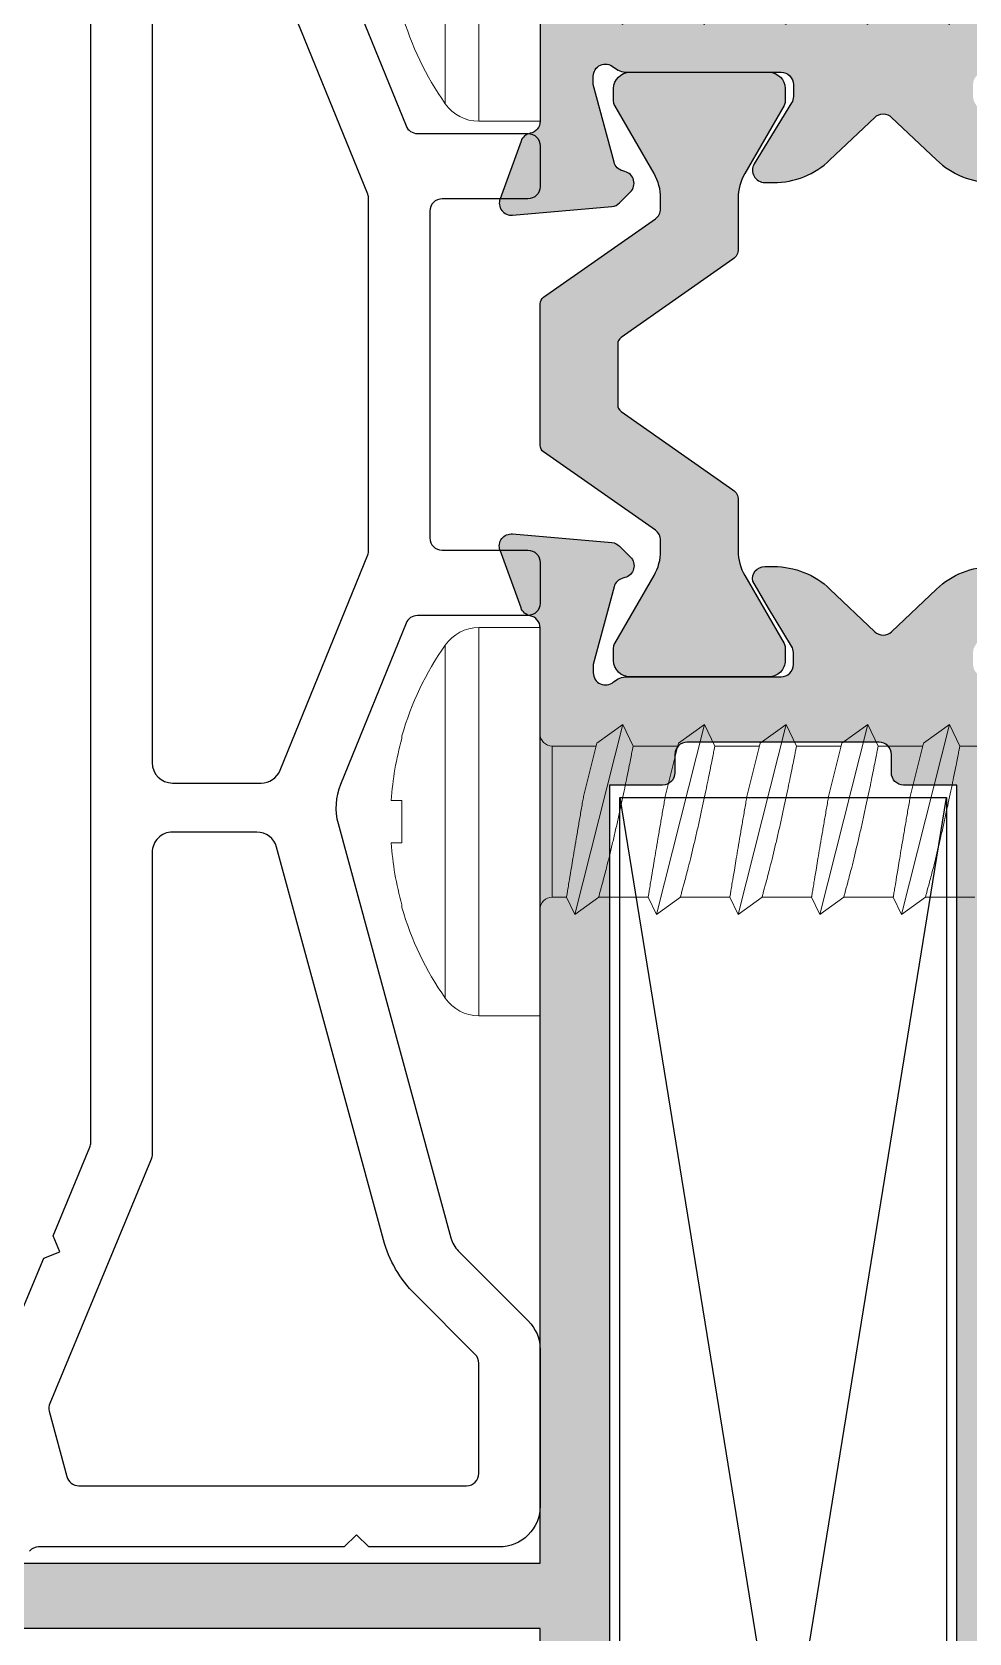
# Model space of a CAD drawing. Header units: millimetres. Extents: x 221 to 2771, y 196 to 840.
# Drawn here: x 638.42 to 643.01, y 633.35 to 641.19 of the extents above; entities that cross this region are included whole.
import ezdxf

# ---------------------------------------------------------------- set-up
doc = ezdxf.new("R2010")
doc.units = ezdxf.units.MM

# ---------------------------------------------------------------- blocks, each defined once
blk = doc.blocks.new('937600')
at = {"ltscale": 10, "true_color": 0xfed100}
blk.add_hatch(color=40, dxfattribs=at).paths.add_polyline_path([(1547.88237995128, 2589.597341685048), (1545.966553233715, 2592.334110638787, 0.2447295994679576), (1545.80270933737, 2592.419414616057), (1542.338200970781, 2592.419414616057, 0.2446984432265046), (1542.174370561923, 2592.334129903325), (1540.258050821073, 2589.59734168515, -0.244698443229239), (1540.012305207787, 2589.469414616056), (1539.751562038195, 2589.469414616056, -0.1316524975878347), (1539.151562038194, 2589.630184131516), (1537.486895248162, 2590.59127995085, 0.1316524975909414), (1537.381895248162, 2590.619414616054), (1537.070215386141, 2590.619414616054, 0.4142135623735969), (1536.670215386141, 2590.219414616056), (1536.670215386141, 2586.819414616055, 0.4142135623722245), (1537.070215386141, 2586.419414616053), (1537.381895248162, 2586.419414616053, 0.1316524975844648), (1537.486895248162, 2586.447549281262), (1539.151562038194, 2587.408645100595, -0.1316524975861845), (1539.751562038194, 2587.569414616055), (1541.001382603835, 2587.569414616055, 0.2446984432270405), (1541.247128217122, 2587.697341685149), (1543.163447957972, 2590.434129903328, -0.244698443230316), (1543.327278366829, 2590.519414616056), (1544.813152405453, 2590.519414616052, -0.2446984432284103), (1544.976982814311, 2590.434129903328), (1546.893302555161, 2587.697341685149, 0.2446984432273968), (1547.139048168448, 2587.569414616055), (1548.388868734089, 2587.569414616055, -0.1316524975861845), (1548.988868734089, 2587.408645100595), (1550.653535524121, 2586.447549281262, 0.1316524975844648), (1550.758535524121, 2586.419414616053), (1551.070215386141, 2586.419414616053, 0.4002778265251162), (1551.469758258792, 2586.80029674708), (1551.469758258792, 2590.119414616021), (1551.469758470221, 2590.238528065873, 0.4002810346958955), (1551.070215386141, 2590.619414616054), (1550.75853552412, 2590.619414616054, 0.1316524975914734), (1550.653535524121, 2590.59127995085), (1548.988868734088, 2589.630184131513, -0.1316524975870561), (1548.388868734088, 2589.469414616056), (1548.128125564496, 2589.469414616056, -0.2446984431217961)])
at = {"color": 40, "ltscale": 10, "true_color": 0xfed100}
blk.add_lwpolyline([(1551.470215386141, 2590.219414616056, 0.4142135623730951), (1551.070215386141, 2590.619414616054), (1550.758535524121, 2590.619414616054, 0.131652497587379), (1550.653535524121, 2590.59127995085), (1548.988868734089, 2589.630184131516, -0.1316524975873898), (1548.388868734089, 2589.469414616056), (1548.128125564496, 2589.469414616056, -0.2446984432290403), (1547.882379951209, 2589.59734168515), (1545.966553233715, 2592.334110638787, 0.2447295994633319), (1545.80270933737, 2592.419414616057), (1542.338200970781, 2592.419414616057, 0.2446984432290396), (1542.174370561923, 2592.334129903325), (1540.258050821074, 2589.59734168515, -0.2446984432290477), (1540.012305207787, 2589.469414616056), (1539.751562038194, 2589.469414616056, -0.1316524975873808), (1539.151562038194, 2589.630184131516), (1537.486895248162, 2590.59127995085, 0.1316524975873792), (1537.381895248162, 2590.619414616054), (1537.070215386141, 2590.619414616054, 0.4142135623730951), (1536.670215386141, 2590.219414616056), (1536.670215386141, 2586.819414616055, 0.414213562373091), (1537.070215386141, 2586.419414616053), (1537.381895248162, 2586.419414616053, 0.1316524975873785), (1537.486895248162, 2586.447549281262), (1539.151562038194, 2587.408645100595, -0.1316524975873824), (1539.751562038194, 2587.569414616055), (1541.001382603835, 2587.569414616055, 0.244698443229043), (1541.247128217122, 2587.697341685149), (1543.163447957972, 2590.434129903328, -0.2446984432290456), (1543.327278366829, 2590.519414616056), (1544.813152405453, 2590.519414616052, -0.2446984432290492), (1544.976982814311, 2590.434129903328), (1546.893302555161, 2587.697341685149, 0.2446984432290454), (1547.139048168448, 2587.569414616055), (1548.388868734089, 2587.569414616055, -0.1316524975873801), (1548.988868734089, 2587.408645100595), (1550.653535524121, 2586.447549281262, 0.1316524975874262), (1550.758535524121, 2586.419414616053), (1551.070215386141, 2586.419414616053, 0.4142135623730992), (1551.470215386141, 2586.819414616055)], format="xyb", close=True, dxfattribs=at)
blk = doc.blocks.new('4455')
at = {"ltscale": 10}
h = blk.add_hatch(color=252, dxfattribs=at)
h.dxf.hatch_style = 1
edge = h.paths.add_edge_path(flags=16)
edge.add_line((-228.5316633276282, -163.0348603060303), (-228.5316633276282, -156.4833934682138))
edge.add_line((-228.5316633276282, -156.4833934682138), (-216.0688442335498, -156.0481822354669))
edge.add_arc((-216.1316633276065, -154.2492787468569), 1.799999999975364, 271.9999999997794, 360.0000000000724)
edge.add_line((-214.3316633276311, -154.2492787468546), (-214.3316633276311, -133.5348603060884))
edge.add_arc((-216.1290599715097, -133.6316348100988), 1.800000000014573, 3.081914078974923, 64.99999999957359)
edge.add_line((-215.3683471003582, -132.0002807934252), (-217.1584488061538, -131.1655426591352))
edge.add_arc((-217.031663327657, -130.8936503230408), 0.2999999999741564, 180.0000000025865, 245.0000000030513, ccw=False)
edge.add_line((-217.3316633276312, -130.8936503230544), (-217.3316633276312, -128.4578184767343))
edge.add_arc((-217.0316633275935, -128.4578184767362), 0.3000000000377298, 154.0000000001847, 179.9999999996427, ccw=False)
edge.add_line((-217.3013015415175, -128.3263071326838), (-216.5097319518148, -126.7033489620263))
edge.add_arc((-216.2400937379448, -126.8348603060767), 0.2999999999882833, 89.99999999632428, 153.9999999959923, ccw=False)
edge.add_line((-216.2400937379256, -126.5348603060884), (-210.5316633276283, -126.5348603060302))
edge.add_line((-210.5316633276283, -126.5348603060302), (-210.5316633276283, -129.4625834868239))
edge.add_arc((-210.231663327634, -129.4625834868196), 0.2999999999942696, 180.0000000008265, 255.0000000017804)
edge.add_line((-210.3093090411543, -129.7523612347032), (-209.3303858472767, -130.0146629139381))
edge.add_arc((-209.4080315608506, -130.3044406618411), 0.3000000000268335, -29.999999996954273, 74.99999999284819, ccw=False)
edge.add_line((-209.148223939684, -130.4544406618407), (-209.3101242967581, -130.7348603060419))
edge.add_arc((-207.0584582468857, -132.0348603060384), 2.600000000026736, 150.000000000428, 270.0000000001783)
edge.add_line((-207.0584582468776, -134.6348603060651), (-200.3316633276311, -134.6348603060651))
edge.add_line((-200.3316633276311, -134.6348603060651), (-200.3316633276311, -163.0348603060302))
edge.add_line((-200.3316633276311, -163.0348603060302), (-228.5316633276282, -163.0348603060303))
edge = h.paths.add_edge_path()
edge.add_line((-202.3316633276283, -174.8348603060186), (-202.6316633276285, -174.5348603060193))
edge.add_line((-202.6316633276285, -174.5348603060193), (-202.9316633276278, -174.8348603060186))
edge.add_line((-202.9316633276278, -174.8348603060186), (-208.0316633276282, -174.8348603060186))
edge.add_line((-208.0316633276282, -174.8348603060186), (-208.0316633276282, -179.8348603060186))
edge.add_line((-208.0316633276282, -179.8348603060186), (-211.1388430045747, -179.8348603060186))
edge.add_arc((-211.1388430045845, -179.5348603060244), 0.2999999999942226, 210.0000000070649, 270.0000000018619, ccw=False)
edge.add_line((-211.3986506256963, -179.6848603060535), (-211.9914709487541, -178.6580653868332))
edge.add_arc((-211.7316633276089, -178.5080653868118), 0.3000000000192524, 179.999999999643, 210.0000000025995, ccw=False)
edge.add_line((-212.0316633276282, -178.50806538681), (-212.0316633276282, -178.1348603060069))
edge.add_arc((-211.7316633276364, -178.1348603060103), 0.2999999999917323, 89.99999999925478, 179.9999999993556, ccw=False)
edge.add_line((-211.7316633276325, -177.8348603060186), (-211.2543130584356, -177.8348603060186))
edge.add_arc((-211.2543130584609, -178.1348603060278), 0.300000000009234, 29.999999995883627, 89.99999999517797, ccw=False)
edge.add_line((-210.9945054373068, -177.9848603060419), (-210.7058303027054, -178.4848603060419))
edge.add_arc((-210.4460226816062, -178.3348603060346), 0.2999999999723528, 210.0000000046534, 270.0000000070526)
edge.add_line((-210.4460226815693, -178.6348603060069), (-209.7316633276325, -178.6348603060069))
edge.add_arc((-209.7316633276255, -178.334860306011), 0.2999999999959282, 269.9999999986665, 359.9999999985543)
edge.add_line((-209.4316633276296, -178.3348603060186), (-209.4316633276296, -176.8878661589879))
edge.add_arc((-209.7316633276494, -176.8878661589811), 0.3000000000197281, 359.9999999986983, 404.9999999948432)
edge.add_line((-209.5195312932603, -176.6757341246303), (-209.9436972008746, -176.2515682169652))
edge.add_arc((-209.7315651665043, -176.0394361826297), 0.2999999999955416, 131.4096221086089, 224.9999999952986, ccw=False)
edge.add_line((-209.9299965148286, -175.8144361826308), (-209.6129872682479, -175.5348603060302))
edge.add_arc((-209.8775623993649, -175.2348603060275), 0.4000000000089536, 311.409622110143, 449.9999999995514)
edge.add_line((-209.8775623993618, -174.8348603060186), (-218.7316633276289, -174.8348603060186))
edge.add_line((-218.7316633276289, -174.8348603060186), (-219.0316633276282, -174.5348603060193))
edge.add_line((-219.0316633276282, -174.5348603060193), (-219.3316633276283, -174.8348603060186))
edge.add_line((-219.3316633276283, -174.8348603060186), (-228.1857642559019, -174.8348603060186))
edge.add_arc((-228.1857642558986, -175.2348603060276), 0.400000000009003, 90.00000000046738, 228.5903778898383)
edge.add_line((-228.4503393870157, -175.5348603060303), (-228.133330140435, -175.8144361826308))
edge.add_arc((-228.3317614887592, -176.0394361826298), 0.2999999999954813, -44.999999995310816, 48.59037789140342, ccw=False)
edge.add_line((-228.119629454389, -176.2515682169652), (-228.543795361996, -176.6757341246303))
edge.add_arc((-228.3316633276083, -176.8878661589806), 0.3000000000183608, 135.0000000050487, 180.0000000014099)
edge.add_line((-228.6316633276267, -176.887866158988), (-228.6316633276267, -178.3348603060186))
edge.add_arc((-228.331663327635, -178.3348603060152), 0.2999999999917299, 180.0000000006439, 270.0000000007457)
edge.add_line((-228.3316633276311, -178.634860306007), (-227.6173039736725, -178.634860306007))
edge.add_arc((-227.617303973647, -178.3348603060274), 0.2999999999795507, 269.9999999951307, 329.9999999945529)
edge.add_line((-227.3574963525436, -178.4848603060419), (-227.0688212179496, -177.9848603060419))
edge.add_arc((-226.8090135967888, -178.1348603060393), 0.3000000000206891, 90.00000000608509, 150.0000000028533, ccw=False)
edge.add_line((-226.8090135968207, -177.8348603060186), (-226.3316633276311, -177.8348603060186))
edge.add_arc((-226.3316633276241, -178.1348603060146), 0.2999999999959329, 1.4466081665887032e-09, 90.00000000133258, ccw=False)
edge.add_line((-226.0316633276282, -178.134860306007), (-226.0316633276282, -178.50806538681))
edge.add_arc((-226.3316633276519, -178.5080653868233), 0.3000000000237198, -29.99999999959158, 2.5352733246108983e-09, ccw=False)
edge.add_line((-226.0718557064949, -178.6580653868333), (-226.66467602956, -179.6848603060535))
edge.add_arc((-226.9244836506643, -179.5348603060375), 0.2999999999810761, 269.9999999939093, 329.9999999943847, ccw=False)
edge.add_line((-226.9244836506962, -179.8348603060186), (-229.7316633276325, -179.8348603060186))
edge.add_arc((-229.7316633276376, -179.5348603060207), 0.2999999999978668, 180.0000000018159, 270.0000000009632, ccw=False)
edge.add_line((-230.0316633276354, -179.5348603060303), (-230.0316633276282, -155.3245669384088))
edge.add_arc((-229.7316633276541, -155.3245669384162), 0.2999999999741033, 91.99999999738259, 179.9999999985895, ccw=False)
edge.add_line((-229.7421331766503, -155.0247496903358), (-216.1211934786091, -154.5490959949275))
edge.add_arc((-216.1316633276055, -154.2492787468469), 0.2999999999743903, 271.9999999974357, 359.9999999985367)
edge.add_line((-215.8316633276311, -154.2492787468546), (-215.8316633276311, -133.6304208451948))
edge.add_arc((-216.1316633276537, -133.6304208451809), 0.3000000000225134, 359.9999999973533, 424.9999999971677)
edge.add_line((-216.0048778491085, -133.3585285090558), (-218.2542815893733, -132.3096143187323))
edge.add_arc((-217.8316633276198, -131.403306531689), 1.000000000011383, 179.9999999994778, 244.9999999994949, ccw=False)
edge.add_line((-218.8316633276312, -131.4033065316799), (-218.8316633276312, -128.2731239238238))
edge.add_arc((-217.831663327616, -128.2731239238234), 1.000000000015183, 153.9999999999899, 180.0000000000217, ccw=False)
edge.add_line((-218.7304573739287, -127.8347527770275), (-217.6387832657541, -125.5964891592922))
edge.add_arc((-216.7399892194606, -126.034860306085), 0.9999999999965712, 89.9999999997687, 153.9999999996642, ccw=False)
edge.add_line((-216.7399892194566, -125.0348603060884), (-207.4374595160165, -125.0348603060302))
edge.add_arc((-207.4374595159993, -125.3348603060087), 0.2999999999784866, 9.999999999855788, 90.00000000328072, ccw=False)
edge.add_line((-207.1420171901167, -125.2827658527131), (-207.0362210017314, -125.882765852748))
edge.add_arc((-207.3316633276372, -125.934860306041), 0.3000000000008662, -89.99999999885188, 9.999999998591022, ccw=False)
edge.add_line((-207.3316633276312, -126.2348603060419), (-208.6316633276341, -126.2348603060419))
edge.add_arc((-208.6316633276385, -126.5348603060331), 0.2999999999912348, 89.99999999915973, 179.9999999994507)
edge.add_line((-208.9316633276297, -126.5348603060302), (-208.9316633276297, -128.2348603060419))
edge.add_arc((-208.6316633276351, -128.2348603060373), 0.2999999999946185, 180.0000000008776, 255.0000000017293)
edge.add_line((-208.7093090411557, -128.5246380539211), (-207.4980548155994, -128.8491926454772))
edge.add_arc((-207.5757005289509, -129.1389703931818), 0.2999999997776125, 29.999999991118784, 75.00000002406472, ccw=False)
edge.add_line((-207.3158929079849, -128.9889703933332), (-206.9718557065038, -129.5848603060768))
edge.add_arc((-207.2316633274188, -129.7348603060293), 0.2999999997854234, -30.000000018737808, 30.000000013179317, ccw=False)
edge.add_line((-206.9718557065183, -129.8848603060069), (-207.9244836506672, -131.5348603060302))
edge.add_arc((-207.0584582468752, -132.0348603060259), 1.000000000004347, 150.0000000004314, 269.9999999998639)
edge.add_line((-207.0584582468776, -133.0348603060302), (-202.204868408376, -133.0348603060302))
edge.add_arc((-202.2048684083777, -132.0348603060263), 1.000000000003906, 270.0000000000956, 389.9999999996124)
edge.add_line((-201.3388430045865, -131.5348603060302), (-202.2914709487717, -129.8848603059487))
edge.add_arc((-202.0316633278426, -129.7348603060355), 0.2999999997779601, 149.9999999974448, 210.0000000053344, ccw=False)
edge.add_line((-202.291470948779, -129.584860306135), (-201.9474337472615, -128.9889703933332))
edge.add_arc((-201.6876261263445, -129.1389703931819), 0.2999999997352564, 104.99999998855051, 150.0000000041668, ccw=False)
edge.add_line((-201.7652718397488, -128.8491926455354), (-200.5540176141052, -128.5246380539211))
edge.add_arc((-200.6316633276235, -128.234860306039), 0.2999999999923281, 284.9999999979351, 359.9999999994581)
edge.add_line((-200.3316633276312, -128.2348603060418), (-200.3316633276312, -126.5348603060302))
edge.add_arc((-200.6316633276212, -126.5348603060318), 0.2999999999899673, 3.072628e-10, 90.00000000108233)
edge.add_line((-200.6316633276268, -126.2348603060419), (-201.9316633276297, -126.2348603060419))
edge.add_arc((-201.9316633276314, -125.9348603060414), 0.3000000000004877, 170.0000000013229, 270.00000000032765, ccw=False)
edge.add_line((-202.2271056535368, -125.882765852748), (-202.1213094651297, -125.2827658527131))
edge.add_arc((-201.8258671392437, -125.3348603060127), 0.29999999998247, 89.99999999874723, 169.9999999995059, ccw=False)
edge.add_line((-201.8258671392372, -125.0348603060302), (-199.0316633276283, -125.0348603060302))
edge.add_arc((-199.0316633276232, -125.3348603060207), 0.2999999999905328, 4.1518433135934174e-10, 90.00000000097418, ccw=False)
edge.add_line((-198.7316633276326, -125.3348603060186), (-198.7316633276326, -129.4625834868239))
edge.add_arc((-199.031663327625, -129.4625834868211), 0.2999999999923111, 284.99999999793255, 359.9999999994605, ccw=False)
edge.add_line((-198.9540176141066, -129.7523612347032), (-199.9329408079478, -130.0146629139381))
edge.add_arc((-199.8552950944096, -130.3044406618478), 0.3000000000240971, 105.0000000002413, 209.9999999957736)
edge.add_line((-200.1151027155769, -130.4544406618407), (-199.669485501215, -131.2262723178901))
edge.add_arc((-205.7316633275718, -134.7262723180012), 6.999999999939223, -4.388311936054379e-11, 30.000000001336787, ccw=False)
edge.add_line((-198.7316633276326, -134.7262723180066), (-198.7316633276326, -163.0348603060302))
edge.add_line((-198.7316633276326, -163.0348603060302), (-175.8316633276239, -163.0348603060302))
edge.add_arc((-175.831663327624, -162.7348603060373), 0.2999999999928067, 270.0000000000214, 349.0957167254452)
edge.add_arc((-175.2424965835926, -162.8483616165475), 0.2999999998072269, 109.999999989227, 169.0957167341891, ccw=False)
edge.add_line((-175.3451026264714, -162.5664538304736), (-173.9342693705888, -162.0529525198108))
edge.add_arc((-173.8316633275967, -162.3348603059927), 0.2999999999474333, -5.000000009055782, 110.00000000251961, ccw=False)
edge.add_line((-173.5328049182256, -162.3610070288596), (-173.7455795367326, -164.7930320475898))
edge.add_arc((-174.0444379454442, -164.76688532491), 0.2999999992742009, 314.999999983088, 355.00000001556737, ccw=False)
edge.add_line((-173.832305911664, -164.9790173588153), (-174.1002808932656, -165.2469923403878))
edge.add_arc((-174.312412927609, -165.0348603061156), 0.2999999999319119, 195.0000000538474, 315.0000000096127, ccw=False)
edge.add_line((-174.602190675357, -165.112506019901), (-174.6171336000382, -165.0567382659829))
edge.add_arc((-174.9069113479833, -165.134383979565), 0.3000000000696554, 15.00000000658914, 74.99999998948046)
edge.add_line((-174.8292656343813, -164.8446062316252), (-176.7316633276326, -164.3348603060185))
edge.add_line((-176.7316633276326, -164.3348603060185), (-176.9316633276224, -164.3348603060185))
edge.add_arc((-176.9316633276221, -164.6348603060326), 0.3000000000140844, 90.00000000005747, 221.4096221105533)
edge.add_arc((-177.5316633276011, -165.1640105682496), 0.4999999999729113, 6.582467904081568e-11, 41.40962211044422, ccw=False)
edge.add_line((-177.0316633276282, -165.1640105682491), (-177.0316633276282, -168.9348603060535))
edge.add_arc((-176.7316633276365, -168.9348603060501), 0.2999999999917293, 180.0000000006438, 270.0000000007458)
edge.add_line((-176.7316633276326, -169.2348603060418), (-176.4385787115291, -169.2348603060418))
edge.add_arc((-176.4385787116118, -168.9348603058928), 0.3000000001490198, 270.0000000157864, 301.4000000032385)
edge.add_line((-176.2822758219675, -169.1909255451937), (-174.7879662171884, -168.2787950668317))
edge.add_arc((-174.631663327641, -168.5348603060288), 0.3000000000098898, -2.659135134308599e-10, 121.39999999777339, ccw=False)
edge.add_line((-174.3316633276311, -168.5348603060302), (-174.3316633276311, -168.7524412335079))
edge.add_arc((-176.3316633277431, -168.7524412335188), 2.000000000111956, -43.59999999831439, 3.141735760436859e-10, ccw=False)
edge.add_line((-174.8833196047465, -170.1316803210248), (-175.9273063880076, -171.2279744428997))
edge.add_arc((-175.7100548295754, -171.4348603060243), 0.3000000000033847, 136.3999999995805, 223.6000000004195)
edge.add_line((-175.9273063880076, -171.641746169149), (-174.8833196047465, -172.7380402910821))
edge.add_arc((-176.3316633276665, -174.1172793785576), 2.00000000003545, 4.782236828759778e-10, 43.599999999193585, ccw=False)
edge.add_line((-174.3316633276311, -174.1172793785408), (-174.3316633276311, -174.3348603060185))
edge.add_arc((-174.6316633276391, -174.3348603060233), 0.3000000000079852, -121.3999999984216, 9.139853318629321e-10, ccw=False)
edge.add_line((-174.7879662171883, -174.590925545217), (-176.2822758219675, -173.6787950668549))
edge.add_arc((-176.438578711609, -173.9348603061461), 0.3000000001392285, 58.59999999623586, 89.99999999446649)
edge.add_line((-176.43857871158, -173.6348603060069), (-176.731663327618, -173.6348603060069))
edge.add_arc((-176.7316633276005, -173.9348603060346), 0.3000000000276943, 90.0000000033492, 180.0000000036042)
edge.add_line((-177.0316633276282, -173.9348603060535), (-177.0316633276282, -177.7057100438578))
edge.add_arc((-177.5316633275808, -177.7057100438649), 0.4999999999526736, -41.40962211132069, 8.105871529551223e-10, ccw=False)
edge.add_arc((-176.931663327636, -178.2348603060455), 0.2999999999846255, 138.5903778918056, 270.0000000012123)
edge.add_line((-176.9316633276296, -178.5348603060302), (-176.7316633276325, -178.5348603060302))
edge.add_line((-176.7316633276325, -178.5348603060302), (-174.8292656344104, -178.0251143804235))
edge.add_arc((-174.9069113479729, -177.7353366324835), 0.3000000000596858, 285.0000000032206, 344.999999992849)
edge.add_line((-174.6171336000382, -177.8129823460658), (-174.6021906753424, -177.7572145921476))
edge.add_arc((-174.3124129275982, -177.8348603059418), 0.2999999999304502, 44.99999999300371, 164.9999999443669, ccw=False)
edge.add_line((-174.1002808932656, -177.6227282716609), (-173.8323059116494, -177.8907032533498))
edge.add_arc((-174.0444379453891, -178.1028352872211), 0.2999999992214811, 4.999999989939909, 45.00000001777693, ccw=False)
edge.add_line((-173.7455795367325, -178.0766885645171), (-173.5328049182256, -180.5087135831891))
edge.add_arc((-173.8316633275966, -180.534860306056), 0.2999999999474401, -110.00000000251782, 5.00000000905402, ccw=False)
edge.add_line((-173.9342693705887, -180.8167680922379), (-175.345102626464, -180.3032667816333))
edge.add_arc((-175.2424965835174, -180.0213589954876), 0.2999999998978847, 190.9042832651128, 250.0000000032779, ccw=False)
edge.add_arc((-175.8316633276173, -180.1348603059858), 0.2999999999672476, 10.90428327052404, 90.00000000261981)
edge.add_line((-175.8316633276311, -179.8348603060185), (-178.3316633276311, -179.8348603060185))
edge.add_arc((-178.331663327635, -179.5348603060268), 0.2999999999917304, 180.000000000644, 270.0000000007456, ccw=False)
edge.add_line((-178.6316633276267, -179.5348603060302), (-178.6316633276267, -175.1348603060069))
edge.add_arc((-178.9316633276226, -175.1348603060144), 0.2999999999959282, 1.4457105e-09, 90.00000000133348)
edge.add_line((-178.9316633276296, -174.8348603060185), (-185.7316633276289, -174.8348603060186))
edge.add_line((-185.7316633276289, -174.8348603060186), (-186.0316633276282, -174.5348603060193))
edge.add_line((-186.0316633276282, -174.5348603060193), (-186.3316633276283, -174.8348603060186))
edge.add_line((-186.3316633276283, -174.8348603060186), (-202.3316633276283, -174.8348603060186))
h.paths.add_polyline_path([(-178.6316633276267, -173.2348603060418), (-178.6316633276268, -164.7348603060418), (-228.5316633276282, -164.7348603060419), (-228.5316633276282, -173.2348603060419)], flags=16)
at = {"color": 252, "ltscale": 10}
blk.add_lwpolyline([(-198.7316633276326, -163.0348603060302), (-175.8316633276239, -163.0348603060302, 0.3595082375644083), (-175.5370799555215, -162.7916109613325, -0.2637246697257991), (-175.3451026264714, -162.5664538304736), (-173.9342693705888, -162.0529525198108, -0.5486187866923773), (-173.5328049182256, -162.3610070288596), (-173.7455795367326, -164.7930320475898, -0.1763269808545892), (-173.832305911664, -164.9790173588153), (-174.1002808932656, -165.2469923403878, -0.5773502689322785), (-174.602190675357, -165.112506019901), (-174.6171336000382, -165.0567382659829, 0.2679491923511123), (-174.8292656343813, -164.8446062316252), (-176.7316633276326, -164.3348603060185), (-176.9316633276224, -164.3348603060185, 0.6457513110721645), (-177.1566633276282, -164.8332916543768, -0.1826758136865927), (-177.0316633276282, -165.1640105682491), (-177.0316633276282, -168.9348603060535, 0.4142135623736166), (-176.7316633276326, -169.2348603060418), (-176.4385787115291, -169.2348603060418, 0.1378721066917674), (-176.2822758219675, -169.1909255451937), (-174.7879662171884, -168.2787950668317, -0.5855240683083235), (-174.3316633276311, -168.5348603060302), (-174.3316633276311, -168.7524412335079, -0.1925696473169882), (-174.8833196047465, -170.1316803210248), (-175.9273063880076, -171.2279744428997, 0.3999714640790191), (-175.9273063880076, -171.641746169149), (-174.8833196047465, -172.7380402910821, -0.1925696473173791), (-174.3316633276311, -174.1172793785408)], format="xyb", dxfattribs=at)
blk = doc.blocks.new('50S14')
at = {"ltscale": 10}
h = blk.add_hatch(color=252, dxfattribs=at)
h.paths.add_polyline_path([(-107.0316633276293, -174.2348603060191), (-107.0316633276293, -173.9348603060298, -0.4142135623734542), (-106.7316633276118, -173.6348603060069), (-106.4385787116021, -173.6348603060069, -0.1378721067443939), (-106.2822758219804, -173.6787950668477), (-104.787966217194, -174.5909255452138, 0.5855240683147054), (-104.3316633276322, -174.3348603060203), (-104.3316633276322, -174.1172793785522, 0.1925696473190736), (-104.8833196047494, -172.7380402910794), (-105.927306388015, -171.6417461691422, -0.3999714640781722), (-105.9273063880096, -171.2279744429006), (-104.8833196047885, -170.131680321068, 0.1925696473236248), (-104.3316633276322, -168.7524412335156), (-104.3316633276322, -168.5348603060283, 0.4720450111780245), (-104.6893052228911, -168.2404500278149), (-105.3512217644698, -168.6226077212759), (-106.2822758219795, -169.1909255452006, -0.1378721067295342), (-106.4385787115848, -169.2348603060423), (-106.7316633276373, -169.2348603060423, -0.4142135623734244), (-107.0316633276293, -168.9348603060503), (-107.0316633276293, -168.7494354371506), (-107.0316633276293, -165.3494354371505), (-107.0316633276293, -165.1640105682504, 0.1826758136856121), (-107.1566633276293, -164.8332916543773, -0.6457513110732706), (-106.9316633276253, -164.3348603060181), (-106.7316633276337, -164.3348603060181), (-104.8292656344161, -164.8446062316161, -0.2679491923812928), (-104.6171336000393, -165.0567382659829), (-104.6021906753581, -165.112506019861, 0.5773502688967477), (-104.1002808932894, -165.2469923404105), (-103.8323059116087, -164.9790173587444, 0.1763269807359087), (-103.7455795367428, -164.7930320476585), (-103.5328049182231, -162.3610070288228, 0.548618786638854), (-103.9342693705808, -162.0529525197976), (-105.345102626487, -162.5664538304391, 0.2637246697106664), (-105.5370799555226, -162.7916109613329, -0.3595082375259776), (-105.8316633275867, -163.0348603060302), (-107.3316589099218, -163.0348603063226), (-107.7209760423616, -163.0348603062739), (-128.7316633276209, -163.0348603060302), (-128.7316633276191, -134.7262723180147, 0.1316524975863685), (-129.6694855011015, -131.2262723180775), (-130.1151027155615, -130.4544406618688, -0.4931454260172502), (-129.9329408079279, -130.0146629139417), (-128.9540176140931, -129.7523612347154, 0.3394542588718448), (-128.7316633276191, -129.462583486833), (-128.7316633276191, -125.3348603060349, 0.4142135623750101), (-129.031663327612, -125.0348603060429), (-131.8258671392309, -125.0348603060429, 0.3639702342745288), (-132.121309465118, -125.2827658527344), (-132.2271056535242, -125.8827658527675, 0.4663076581460308), (-131.9316633276198, -126.234860306055), (-130.6316633276087, -126.234860306055, -0.4142135623735054), (-130.3316633276177, -126.5348603060452), (-130.3316633276177, -128.2348603060509, -0.3394542588718448), (-130.5540176140917, -128.5246380539334), (-131.7652718397371, -128.8491926455117, 0.1989123674490532), (-131.9474337472489, -128.9889703933227), (-132.2914709487691, -129.5848603061459, 0.2679491924676702), (-132.29147094876, -129.8848603059655), (-131.338843004572, -131.5348603060374, -0.5773502691865867), (-132.2048684083607, -133.034860306032), (-137.0584582468687, -133.034860306032, -0.5773502691864597), (-137.9244836506582, -131.5348603060397), (-136.9718557064721, -129.8848603059619, 0.2679491924497508), (-136.9718557064502, -129.5848603061581), (-137.3158929079777, -128.9889703933231, 0.1989123674430259), (-137.4980548154967, -128.849192645514), (-138.7093090411477, -128.5246380539302, -0.3394542588669976), (-138.9316633276162, -128.2348603060468), (-138.9316633276162, -126.5348603060488, -0.4142135623753175), (-138.6316633276188, -126.234860306055), (-137.3316633276177, -126.234860306055, 0.4663076581372916), (-137.0362210017151, -125.8827658527771), (-137.1420171901068, -125.2827658527463, 0.3639702342839328), (-137.4374595160011, -125.0348603060429), (-140.2316633276182, -125.0348603060484, 0.4142135623838832), (-140.5316633276111, -125.3348603060317), (-140.5316633276111, -126.5348603060429), (-140.5316633276111, -129.4625834868361, 0.3394542588724441), (-140.3093090411435, -129.752361234715), (-139.3303858473032, -130.0146629139399, -0.4931454260466112), (-139.1482239396832, -130.4544406618911), (-139.3101242967437, -130.7348603060386), (-139.593841154126, -131.2262723180738, 0.1316524975859529), (-140.5316633276111, -134.7262723180188), (-140.5316633276238, -137.2348603060282), (-140.5316633276238, -163.0348603060302), (-163.4316633276289, -163.0348603060302, -0.3595082375652164), (-163.7262466997349, -162.7916109613329, 0.2637246697108998), (-163.9182240287705, -162.5664538304391), (-165.3290572846731, -162.0529525197985, 0.548618786642126), (-165.7305217370345, -162.3610070288228), (-165.5177471185166, -164.7930320476439, 0.1763269807663559), (-165.4310207436351, -164.979017358758), (-165.163045761969, -165.2469923404101, 0.5773502688964338), (-164.6611359798994, -165.1125060198606), (-164.6461930551673, -165.0567382657914, -0.2679491922171351), (-164.4340610208305, -164.8446062316129), (-162.5316633276238, -164.3348603060181), (-162.3316633276331, -164.3348603060181, -0.645751311074018), (-162.1066633276282, -164.8332916543773, 0.1826758136856121), (-162.2316633276282, -165.1640105682504), (-162.2316633276282, -165.3494354371505), (-162.2316633276282, -168.7494354371506), (-162.2316633276282, -168.9348603060507, -0.4142135623747699), (-162.531663327622, -169.2348603060423), (-162.8247479436727, -169.2348603060423, -0.1378721067273603), (-162.981050833278, -169.190925545201), (-163.9121048907932, -168.6226077212732), (-164.5740214323673, -168.2404500278144, 0.4720450111767254), (-164.9316633276253, -168.5348603060279), (-164.9316633276253, -168.7524412335179, 0.1925696473261215), (-164.3800070504553, -170.1316803210825), (-163.3360202672488, -171.2279744429002, -0.3999714640774854), (-163.3360202672434, -171.6417461691422), (-164.3800070505072, -172.7380402910794, 0.1925696473193678), (-164.9316633276253, -174.1172793785518), (-164.9316633276253, -174.3348603060199, 0.5855240683163769), (-164.4753604380626, -174.5909255452125), (-162.9810508332735, -173.6787950668454, -0.137872106746101), (-162.8247479436491, -173.6348603060069), (-162.5316633276457, -173.6348603060069, -0.4142135623797253), (-162.2316633276282, -173.9348603060362), (-162.2316633276282, -177.7057100438647, 0.1826758136924784), (-162.1066633276282, -178.0364289577301, -0.6457513110576659), (-162.3316633276222, -178.5348603060302), (-162.5316633276238, -178.5348603060302), (-164.4340610208305, -178.0251143804358, -0.267949192194762), (-164.6461930551609, -177.81298234628), (-164.6611359799285, -177.7572145921067, 0.5773502688401332), (-165.163045761989, -177.6227282716586), (-165.4310207436561, -177.8907032533684, 0.1763269807280057), (-165.5177471185157, -178.0766885644471), (-165.7305217370363, -180.5087135832373, 0.5486187866409589), (-165.3290572846649, -180.8167680922465), (-163.9182240287923, -180.3032667816169, 0.2637246696943547), (-163.7262466997204, -180.0781096507162, -0.3595082375884101), (-163.4316633276353, -179.834860306019), (-160.9316633276217, -179.834860306019, 0.4142135623724582), (-160.6316633276297, -179.5348603060279), (-160.6316633276297, -175.1348603060123, -0.4142135623783869), (-160.3316633276268, -174.834860306019), (-134.6316633276288, -174.834860306019), (-108.9316633276253, -174.834860306019, -0.4142135623758867), (-108.6316633276278, -175.1348603060142), (-108.6316633276278, -179.5348603060279, 0.414213562372751), (-108.3316633276359, -179.834860306019), (-105.8316633276322, -179.834860306019, -0.359508237598308), (-105.5370799555371, -180.0781096507162, 0.2637246696951139), (-105.3451026264652, -180.3032667816169), (-103.9342693705844, -180.8167680922502, 0.5486187866423297), (-103.5328049182231, -180.5087135832255), (-103.7455795367409, -178.0766885644616, 0.1763269807370048), (-103.8323059116015, -177.8907032533689), (-104.1002808932685, -177.6227282716591, 0.577350268840072), (-104.602190675329, -177.7572145921072), (-104.6171336001157, -177.8129823463532, -0.2679491921321553), (-104.8292656344315, -178.0251143804371), (-106.7316633276337, -178.5348603060302), (-106.9316633276344, -178.5348603060302, -0.6457513110616049), (-107.1566633276293, -178.0364289577296, 0.1826758136952282), (-107.0316633276293, -177.7057100438624), (-107.0316633276293, -177.6348603060192)])
h.paths.add_polyline_path([(-159.5816633276286, -164.7348603060445), (-134.6316633276297, -164.7348603060441), (-109.6816633276289, -164.7348603060441), (-109.6816633276289, -166.0348603060438, 0.4142135623730475), (-109.3816633276297, -166.334860306044), (-108.9316633276271, -166.334860306044, -0.4142135623730951), (-108.6316633276269, -166.6348603060437), (-108.6316633276269, -171.334860306044, -0.4142135623730951), (-108.9316633276271, -171.6348603060442), (-109.3816633276297, -171.6348603060442, 0.4142135623724465), (-109.6816633276289, -171.9348603060439), (-109.6816633276289, -173.2348603060441), (-134.6316633276288, -173.2348603060441), (-159.5816633276286, -173.2348603060445), (-159.5816633276286, -171.9348603060453, 0.4142135623728716), (-159.8816633276288, -171.6348603060455), (-160.3316633276304, -171.6348603060455, -0.414213562373177), (-160.6316633276306, -171.3348603060454), (-160.6316633276315, -166.6348603060455, -0.4142135623730124), (-160.3316633276304, -166.3348603060454), (-159.8816633276288, -166.3348603060454, 0.4142135623728716), (-159.5816633276286, -166.0348603060452)], flags=16)
h.paths.add_polyline_path([(-138.9316633276135, -134.6348603060669), (-130.3316633276177, -134.6348603060669), (-130.3316633276222, -144.5348603060302), (-130.3316633276213, -163.0348603060374), (-134.6316633276297, -163.0348603060384), (-138.9316633276098, -163.0348603060429)], flags=16)
at = {"color": 252, "ltscale": 10}
blk.add_lwpolyline([(-140.5316633276238, -137.2348603060282), (-140.5316633276238, -163.0348603060302), (-163.4316633276289, -163.0348603060302, -0.3595082375652164), (-163.7262466997349, -162.7916109613329, 0.2637246697108998), (-163.9182240287705, -162.5664538304391), (-165.3290572846731, -162.0529525197985, 0.548618786642126), (-165.7305217370345, -162.3610070288228), (-165.5177471185166, -164.7930320476439, 0.1763269807663559), (-165.4310207436351, -164.979017358758), (-165.163045761969, -165.2469923404101, 0.5773502688964338), (-164.6611359798994, -165.1125060198606), (-164.6461930551673, -165.0567382657914, -0.2679491922171351), (-164.4340610208305, -164.8446062316129), (-162.5316633276238, -164.3348603060181), (-162.3316633276331, -164.3348603060181, -0.645751311074018), (-162.1066633276282, -164.8332916543773, 0.1826758136856121), (-162.2316633276282, -165.1640105682504), (-162.2316633276282, -165.3494354371505), (-162.2316633276282, -168.7494354371506), (-162.2316633276282, -168.9348603060507, -0.4142135623747699), (-162.531663327622, -169.2348603060423), (-162.8247479436727, -169.2348603060423, -0.1378721067273603), (-162.981050833278, -169.190925545201), (-163.9121048907932, -168.6226077212732), (-164.5740214323673, -168.2404500278144, 0.4720450111767254), (-164.9316633276253, -168.5348603060279), (-164.9316633276253, -168.7524412335179, 0.1925696473261215), (-164.3800070504553, -170.1316803210825), (-163.3360202672488, -171.2279744429002, -0.3999714640774854), (-163.3360202672434, -171.6417461691422), (-164.3800070505072, -172.7380402910794, 0.1925696473193678), (-164.9316633276253, -174.1172793785518)], format="xyb", dxfattribs=at)
blk.add_lwpolyline([(-138.9316633276135, -134.6348603060669), (-130.3316633276177, -134.6348603060669), (-130.3316633276222, -144.5348603060302), (-130.3316633276222, -163.0348603060374), (-134.6316633276297, -163.0348603060384), (-138.9316633276098, -163.0348603060429)], close=True, dxfattribs=at)
blk.add_lwpolyline([(-159.5816633276286, -164.7348603060445), (-134.6316633276297, -164.7348603060445), (-109.6816633276289, -164.7348603060445), (-109.6816633276289, -166.0348603060438, 0.4142135623730475), (-109.3816633276297, -166.334860306044), (-108.9316633276271, -166.334860306044, -0.4142135623730951), (-108.6316633276269, -166.6348603060437), (-108.6316633276269, -171.334860306044, -0.4142135623730951), (-108.9316633276271, -171.6348603060442), (-109.3816633276297, -171.6348603060442, 0.4142135623724465), (-109.6816633276289, -171.9348603060439), (-109.6816633276289, -173.2348603060441), (-134.6316633276288, -173.2348603060441), (-159.5816633276286, -173.2348603060441), (-159.5816633276286, -171.9348603060453, 0.4142135623728716), (-159.8816633276288, -171.6348603060455), (-160.3316633276304, -171.6348603060455, -0.414213562373177), (-160.6316633276306, -171.3348603060454), (-160.6316633276306, -166.6348603060455, -0.4142135623730124), (-160.3316633276304, -166.3348603060454), (-159.8816633276288, -166.3348603060454, 0.4142135623728716), (-159.5816633276286, -166.0348603060452)], format="xyb", close=True, dxfattribs=at)
at = {"lineweight": -2}
blk.add_blockref('4455', (0, 0), dxfattribs=at)
blk.add_blockref('937600', (-1713.701878713769, -2755.454274922083))
blk = doc.blocks.new('A02110')
at = {"color": 31}
for points in [[(2081.784703713297, 5276.737405224356), (2079.619312829756, 5275.835847866874), (2079.457668024466, 5275.44358398003), (2079.065404137621, 5275.60522878532), (2076.900013254078, 5274.703671427838, -0.0989510777032065), (2076.784703713297, 5274.680625773906), (2039.184703713295, 5274.680625773906, -0.0989510777045676)], [(2047.949869443097, 5268.570081673677), (2051.897736858923, 5266.964273694346, -0.3050905317345852), (2052.084703712883, 5266.686382514392), (2052.084703712883, 5263.980625773906, 0.4142135623756103), (2052.384703712883, 5263.680625773906), (2053.384703712883, 5263.680625773906, 0.4142135623735869), (2053.684703712883, 5263.980625773906), (2053.684703712883, 5266.080625773905, -0.4142135623738342), (2053.984703712883, 5266.380625773905), (2061.984703713712, 5266.380625773905, -0.4142135623717015), (2062.284703713712, 5266.080625773906), (2062.284703713712, 5263.980625773906, 0.4142135623741505), (2062.584703713713, 5263.680625773906), (2063.584703713712, 5263.680625773906, 0.4142135623741228), (2063.884703713712, 5263.980625773906), (2063.884703713712, 5266.686382514391, -0.3050905317400648), (2064.071670567672, 5266.964273694345), (2068.0195379835, 5268.570081673677, -0.16449359636927), (2068.978754281328, 5268.627941962632), (2079.120224109953, 5265.866795522273, -0.1306301045553734), (2079.436262407527, 5265.683482667819), (2081.146226082628, 5263.973518992719, 0.1989123673792086), (2081.853332863814, 5263.680625773906), (2085.684703713712, 5263.680625773906, 0.4142135623731988), (2086.684703713712, 5264.680625773906), (2086.684703713712, 5267.877844598383), (2086.384703713712, 5268.177844598389), (2086.684703713712, 5268.477844598383), (2086.684703713712, 5275.959376874218, -0.2134217651394822), (2086.784703713504, 5276.182983671672, 0.2134217651385462)]]:
    blk.add_lwpolyline(points, format="xyb", dxfattribs=at)
for points in [[(2069.184703713696, 5270.616435753045), (2069.184703713696, 5272.680625773906, -0.4142135623732202), (2069.684703713696, 5273.180625773906), (2077.044520463156, 5273.180625773906, 0.0989510776981749), (2077.236703031116, 5273.219035197126), (2083.16939417252, 5275.68910255949, -0.1666011821678239), (2083.363513826825, 5275.70161145117), (2084.963513827237, 5275.265990739343, -0.3383337160461291), (2085.184703713712, 5274.976527501594), (2085.184703713712, 5265.480625773906, -0.4142135623728037), (2084.884703713712, 5265.180625773906), (2082.184703713712, 5265.180625773906, -0.1989123673785018), (2081.972571679356, 5265.26849373955), (2080.496922579308, 5266.744142839598, 0.1306301045570541), (2079.163703371008, 5267.517454873492), (2069.553353524486, 5270.133997023469, -0.3383337160476839)], [(2047.9847037129, 5270.511654630269), (2047.9847037129, 5272.680625773906, -0.4142135623732202), (2048.4847037129, 5273.180625773906), (2067.484703713696, 5273.180625773906, -0.4142135623732202), (2067.984703713696, 5272.680625773906), (2067.984703713696, 5270.511654630269, -0.3050905317354242), (2067.673092290428, 5270.048502663678), (2062.397736859751, 5267.902734593952, -0.0968800440917051), (2062.284703713712, 5267.880625773905), (2053.684703712884, 5267.880625773905, -0.0968800440910017), (2053.571670566844, 5267.902734593952), (2048.296315136167, 5270.048502663677, -0.3050905317365377)]]:
    blk.add_lwpolyline(points, format="xyb", close=True, dxfattribs=at)
blk = doc.blocks.new('3095-2D')
at = {"color": 253}
for p, q in [((5087.022316027016, 1505.190873173737), (5136.322316027015, 1497.190873173737)), ((5136.322316027015, 1505.190873173737), (5087.022316027015, 1497.190873173737))]:
    blk.add_line(p, q, dxfattribs=at)
blk.add_lwpolyline([(5087.022316027016, 1497.190873173737), (5087.022316027016, 1505.190873173737), (5136.322316027015, 1505.190873173737), (5136.322316027015, 1497.190873173737)], close=True, dxfattribs=at)
blk = doc.blocks.new('CV')
at = {"color": 7, "linetype": 'Continuous', "lineweight": 15}
for p, q in [((3112.746904472142, 819.5948827006425), (3111.246904472142, 819.5948827006425)), ((3111.246904472142, 819.5948827006425), (3111.246904472142, 810.0948827006425)), ((3112.746904472142, 819.5948827006425), (3112.746904472142, 810.0948827006425)), ((3113.566715664709, 819.1675166225698), (3113.566715664709, 810.5222487787134)), ((3102.394714250977, 817.1189299210885), (3101.223094056075, 812.4641145521539)), ((3102.394714250977, 817.1189299210885), (3101.810608097918, 816.6935150948823)), ((3102.599963960392, 816.692026529375), (3102.394714250977, 817.1189299210885)), ((3104.394714250977, 817.1189299210885), (3103.223094056075, 812.4641145521539)), ((3104.394714250977, 817.1189299210885), (3103.810608097918, 816.6935150948823)), ((3104.599963960392, 816.692026529375), (3104.394714250977, 817.1189299210885)), ((3106.394714250977, 817.1189299210885), (3105.223094056075, 812.4641145521539)), ((3106.394714250977, 817.1189299210885), (3105.810608097918, 816.6935150948823)), ((3106.599963960392, 816.692026529375), (3106.394714250977, 817.1189299210885)), ((3108.394714250977, 817.1189299210885), (3107.223094056075, 812.4641145521539)), ((3108.394714250977, 817.1189299210885), (3107.810608097918, 816.6935150948823)), ((3108.599963960392, 816.692026529375), (3108.394714250977, 817.1189299210885)), ((3110.394714250977, 817.1189299210885), (3109.223094056075, 812.4641145521539)), ((3110.394714250977, 817.1189299210885), (3109.810608097918, 816.6935150948823)), ((3110.599963960392, 816.692026529375), (3110.394714250977, 817.1189299210885)), ((3114.62891916857, 816.9448827006411), (3114.62891916857, 816.879483398566)), ((3101.811682670765, 816.6948827006429), (3100.597966328203, 816.6948827006429)), ((3103.811682670765, 816.6948827006429), (3102.597966328203, 816.6948827006429)), ((3105.811682670765, 816.6948827006429), (3104.597966328203, 816.6948827006429)), ((3107.811682670765, 816.6948827006429), (3106.597966328203, 816.6948827006429)), ((3109.811682670765, 816.6948827006429), (3108.597966328203, 816.6948827006429)), ((3110.946904472139, 816.6948827006429), (3110.597966328203, 816.6948827006429)), ((3110.946904472139, 812.9948827006422), (3110.946904472139, 816.6948827006429)), ((3114.890998274464, 815.364882700643), (3114.62891916857, 815.364882700643)), ((3114.62891916857, 815.364882700643), (3114.62891916857, 814.3248827006439)), ((3102.174748048097, 814.19656474105), (3101.854423181363, 812.9239227029677)), ((3104.174748048097, 814.19656474105), (3103.854423181363, 812.9239227029677)), ((3106.174748048097, 814.19656474105), (3105.854423181363, 812.9239227029677)), ((3108.174748048097, 814.19656474105), (3107.854423181363, 812.9239227029677)), ((3110.174748048097, 814.19656474105), (3109.854423181363, 812.9239227029677)), ((3114.62891916857, 814.3248827006439), (3114.890998274464, 814.3248827006439)), ((3099.872283861054, 812.9948827006422), (3100.968651198198, 812.9948827006422)), ((3100.966548108534, 812.9977101194484), (3101.223094056075, 812.4641145521539)), ((3101.223094056075, 812.4641145521539), (3101.854423181363, 812.9239227029677)), ((3101.872283861054, 812.9948827006422), (3102.968651198198, 812.9948827006422)), ((3102.966548108534, 812.9977101194484), (3103.223094056075, 812.4641145521539)), ((3103.223094056075, 812.4641145521539), (3103.854423181363, 812.9239227029677)), ((3103.872283861054, 812.9948827006422), (3104.968651198198, 812.9948827006422)), ((3104.966548108534, 812.9977101194484), (3105.223094056075, 812.4641145521539)), ((3105.223094056075, 812.4641145521539), (3105.854423181363, 812.9239227029677)), ((3105.872283861054, 812.9948827006422), (3106.968651198198, 812.9948827006422)), ((3106.966548108534, 812.9977101194484), (3107.223094056075, 812.4641145521539)), ((3107.223094056075, 812.4641145521539), (3107.854423181363, 812.9239227029677)), ((3107.872283861054, 812.9948827006422), (3108.968651198198, 812.9948827006422)), ((3108.966548108534, 812.9977101194484), (3109.223094056075, 812.4641145521539)), ((3109.223094056075, 812.4641145521539), (3109.854423181363, 812.9239227029677)), ((3109.872283861054, 812.9948827006422), (3110.946904472139, 812.9948827006422)), ((3114.62891916857, 812.8102820027173), (3114.62891916857, 812.7448827006422)), ((3111.246904472142, 810.0948827006425), (3112.746904472142, 810.0948827006425))]:
    blk.add_line(p, q, dxfattribs=at)
for centre, radius, start, end in [((3112.746904472142, 818.5948827006443), 1.000000000000025, 34.93410213060456, 90), ((3107.378218031461, 814.8448827006425), 7.548686440677985, 16.15245223852334, 34.93410213061096), ((3110.946904472139, 816.9948827006422), 0.3000000000000114, 270, 0), ((3107.378218031461, 814.8448827006425), 7.530754741702544, 3.959434757595074, 15.67451496983622), ((3107.378218031461, 814.8448827006425), 7.530754741702544, 344.3254850301638, 356.040565242405), ((3110.946904472139, 812.6948827006429), 0.3000000000000114, 0, 90), ((3107.378218031461, 814.8448827006425), 7.548686440677977, 325.065897869389, 343.8475477614767), ((3112.746904472142, 811.0948827006425), 1.000000000000025, 270, 325.0658978693954)]:
    blk.add_arc(centre, radius, start, end, dxfattribs=at)
for points, knots in [([(3101.711829043799, 816.3296888430407), (3101.737173808257, 816.4229145495767), (3101.777266283383, 816.5703867948662), (3101.804397319063, 816.6662880636097), (3101.81418612581, 816.7008873287261), (3101.811939715195, 816.692955208807), (3101.811681059275, 816.6920418896818)], [0, 0, 0, 0, 0.4425636615198519, 0.7000843358977789, 0.9654671493966192, 1, 1, 1, 1]), ([(3102.597965240506, 816.6910655703298), (3102.597694377828, 816.6894117954628), (3102.597080073136, 816.6856611064461), (3102.586154971717, 816.6190123923272), (3102.567228410526, 816.5037696301308), (3102.536697978083, 816.3184021127138), (3102.486718007172, 816.0163753283189), (3102.423421994356, 815.6374637613983), (3102.35973026401, 815.2609238868984), (3102.306718622343, 814.9507537441507), (3102.251935712628, 814.6341833432864), (3102.207748402432, 814.38226446474), (3102.182302156847, 814.2390732515298), (3102.174748048097, 814.19656474105)], [0, 0, 0, 0, 0.0686302703184315, 0.1556504493450545, 0.2401376174535886, 0.3270430227070431, 0.4506308869569459, 0.6076164734000692, 0.6945071704748984, 0.7838689435151175, 0.8716155024335733, 0.961887090432288, 1, 1, 1, 1]), ([(3103.711829043799, 816.3296888430407), (3103.737173808257, 816.4229145495767), (3103.777266283383, 816.5703867948662), (3103.804397319063, 816.6662880636097), (3103.81418612581, 816.7008873287261), (3103.811939715195, 816.692955208807), (3103.811681059275, 816.6920418896818)], [0, 0, 0, 0, 0.4425636615198519, 0.7000843358977792, 0.9654671493966192, 1, 1, 1, 1]), ([(3104.597965240506, 816.6910655703298), (3104.597694377828, 816.6894117954628), (3104.597080073136, 816.6856611064461), (3104.586154971717, 816.6190123923272), (3104.567228410526, 816.5037696301308), (3104.536697978083, 816.3184021127138), (3104.486718007172, 816.0163753283189), (3104.423421994356, 815.6374637613983), (3104.35973026401, 815.2609238868984), (3104.306718622347, 814.9507537441507), (3104.251935712628, 814.6341833432864), (3104.207748402432, 814.38226446474), (3104.182302156847, 814.2390732515298), (3104.174748048097, 814.19656474105)], [0, 0, 0, 0, 0.0686302703184319, 0.1556504493450549, 0.2401376174535891, 0.3270430227070435, 0.4506308869569461, 0.6076164734000692, 0.6945071704748984, 0.7838689435151175, 0.8716155024335733, 0.961887090432288, 1, 1, 1, 1]), ([(3105.711829043799, 816.3296888430407), (3105.737173808257, 816.4229145495767), (3105.777266283387, 816.5703867948662), (3105.804397319063, 816.6662880636097), (3105.81418612581, 816.7008873287261), (3105.811939715195, 816.692955208807), (3105.811681059275, 816.6920418896818)], [0, 0, 0, 0, 0.4425636615198519, 0.7000843358977792, 0.9654671493966192, 1, 1, 1, 1]), ([(3106.597965240506, 816.6910655703298), (3106.597694377828, 816.6894117954628), (3106.597080073136, 816.6856611064461), (3106.586154971717, 816.6190123923272), (3106.567228410526, 816.5037696301308), (3106.536697978083, 816.3184021127138), (3106.486718007172, 816.0163753283189), (3106.423421994356, 815.6374637613983), (3106.35973026401, 815.2609238868984), (3106.306718622343, 814.9507537441507), (3106.251935712628, 814.6341833432864), (3106.207748402432, 814.38226446474), (3106.182302156847, 814.2390732515298), (3106.174748048097, 814.19656474105)], [0, 0, 0, 0, 0.0686302703184319, 0.1556504493450549, 0.2401376174535891, 0.3270430227070435, 0.4506308869569461, 0.6076164734000692, 0.6945071704748984, 0.7838689435151175, 0.8716155024335733, 0.961887090432288, 1, 1, 1, 1]), ([(3107.711829043799, 816.3296888430407), (3107.737173808257, 816.4229145495767), (3107.777266283387, 816.5703867948662), (3107.804397319063, 816.6662880636097), (3107.81418612581, 816.7008873287261), (3107.811939715195, 816.692955208807), (3107.811681059275, 816.6920418896818)], [0, 0, 0, 0, 0.4425636615198517, 0.7000843358977789, 0.9654671493966188, 1, 1, 1, 1]), ([(3108.597965240506, 816.6910655703298), (3108.597694377828, 816.6894117954628), (3108.597080073136, 816.6856611064461), (3108.586154971717, 816.6190123923272), (3108.567228410526, 816.5037696301308), (3108.536697978083, 816.3184021127138), (3108.486718007172, 816.0163753283189), (3108.423421994356, 815.6374637613983), (3108.35973026401, 815.2609238868984), (3108.306718622343, 814.9507537441507), (3108.251935712628, 814.6341833432864), (3108.207748402432, 814.38226446474), (3108.182302156847, 814.2390732515298), (3108.174748048097, 814.19656474105)], [0, 0, 0, 0, 0.0686302703184314, 0.1556504493450544, 0.2401376174535886, 0.3270430227070431, 0.4506308869569459, 0.6076164734000691, 0.6945071704748982, 0.7838689435151175, 0.8716155024335733, 0.961887090432288, 1, 1, 1, 1]), ([(3109.711829043799, 816.3296888430407), (3109.737173808257, 816.4229145495767), (3109.777266283383, 816.5703867948662), (3109.804397319063, 816.6662880636097), (3109.81418612581, 816.7008873287261), (3109.811939715195, 816.692955208807), (3109.811681059275, 816.6920418896818)], [0, 0, 0, 0, 0.4425636615198519, 0.7000843358977789, 0.9654671493966192, 1, 1, 1, 1]), ([(3110.597965240506, 816.6910655703298), (3110.597694377828, 816.6894117954628), (3110.597080073136, 816.6856611064461), (3110.586154971717, 816.6190123923272), (3110.567228410526, 816.5037696301308), (3110.536697978083, 816.3184021127138), (3110.486718007172, 816.0163753283189), (3110.423421994352, 815.6374637613983), (3110.35973026401, 815.2609238868984), (3110.306718622343, 814.9507537441507), (3110.251935712628, 814.6341833432864), (3110.207748402432, 814.38226446474), (3110.182302156847, 814.2390732515298), (3110.174748048097, 814.19656474105)], [0, 0, 0, 0, 0.0686302703184246, 0.1556504493450384, 0.2401376174535636, 0.3270430227070089, 0.4506308869568982, 0.6076164734000047, 0.6945071704748246, 0.7838689435150343, 0.8716155024334806, 0.9618870904321856, 1, 1, 1, 1]), ([(3100.968652405611, 812.9987218386607), (3100.96841936618, 812.9975208103999), (3100.966929658787, 812.9898432227649), (3100.973850165856, 813.025530382379), (3100.989889152212, 813.1079571607836), (3101.015947652848, 813.241054794503), (3101.050916573009, 813.4179643781438), (3101.093980146839, 813.6331157336037), (3101.144980166608, 813.8838633481912), (3101.20245014494, 814.1609570507437), (3101.266081672829, 814.4606825217463), (3101.333889938503, 814.7715567776479), (3101.405199538471, 815.0886186894888), (3101.477334779562, 815.3987208516949), (3101.548898979292, 815.6955268093018), (3101.63181021829, 816.0273625497259), (3101.681393691359, 816.2146983113591), (3101.711829043799, 816.3296888430407)], [0, 0, 0, 0, 0.0123309909351228, 0.0788260082964197, 0.1431386493999971, 0.209295425890839, 0.2740151496724642, 0.3405589231239081, 0.4062559300727067, 0.4737885270672812, 0.5407572002965608, 0.6096017191586525, 0.6777558882703691, 0.7478483607947397, 0.8166433221058229, 0.887451911507904, 1, 1, 1, 1]), ([(3102.968652405611, 812.9987218386607), (3102.96841936618, 812.9975208103999), (3102.966929658787, 812.9898432227649), (3102.973850165856, 813.025530382379), (3102.989889152212, 813.1079571607836), (3103.015947652848, 813.241054794503), (3103.050916573009, 813.4179643781438), (3103.093980146839, 813.6331157336037), (3103.144980166608, 813.8838633481912), (3103.20245014494, 814.1609570507437), (3103.266081672829, 814.4606825217463), (3103.333889938503, 814.7715567776479), (3103.405199538471, 815.0886186894888), (3103.477334779562, 815.3987208516949), (3103.548898979292, 815.6955268093018), (3103.63181021829, 816.0273625497259), (3103.681393691359, 816.2146983113591), (3103.711829043799, 816.3296888430407)], [0, 0, 0, 0, 0.0123309909351228, 0.0788260082964197, 0.1431386493999971, 0.209295425890839, 0.2740151496724641, 0.3405589231239079, 0.4062559300727065, 0.473788527067281, 0.5407572002965607, 0.6096017191586524, 0.6777558882703689, 0.7478483607947395, 0.8166433221058227, 0.8874519115079039, 0.9999999999999998, 0.9999999999999998, 0.9999999999999998, 0.9999999999999998]), ([(3104.968652405611, 812.9987218386607), (3104.96841936618, 812.9975208103999), (3104.966929658787, 812.9898432227649), (3104.973850165856, 813.025530382379), (3104.989889152212, 813.1079571607836), (3105.015947652848, 813.241054794503), (3105.050916573009, 813.4179643781438), (3105.093980146839, 813.6331157336037), (3105.144980166608, 813.8838633481912), (3105.20245014494, 814.1609570507437), (3105.266081672829, 814.4606825217463), (3105.333889938503, 814.7715567776479), (3105.405199538471, 815.0886186894888), (3105.477334779562, 815.3987208516949), (3105.548898979292, 815.6955268093018), (3105.63181021829, 816.0273625497259), (3105.681393691359, 816.2146983113591), (3105.711829043799, 816.3296888430407)], [0, 0, 0, 0, 0.0123309909351228, 0.0788260082964197, 0.1431386493999971, 0.209295425890839, 0.2740151496724641, 0.3405589231239079, 0.4062559300727066, 0.4737885270672811, 0.5407572002965607, 0.6096017191586525, 0.6777558882703689, 0.7478483607947397, 0.816643322105823, 0.887451911507904, 1, 1, 1, 1]), ([(3106.968652405611, 812.9987218386607), (3106.96841936618, 812.9975208103999), (3106.966929658787, 812.9898432227649), (3106.973850165856, 813.025530382379), (3106.989889152212, 813.1079571607836), (3107.015947652848, 813.241054794503), (3107.050916573009, 813.4179643781438), (3107.093980146839, 813.6331157336037), (3107.144980166608, 813.8838633481912), (3107.20245014494, 814.1609570507437), (3107.266081672829, 814.4606825217463), (3107.333889938503, 814.7715567776479), (3107.405199538471, 815.0886186894888), (3107.477334779562, 815.3987208516949), (3107.548898979292, 815.6955268093018), (3107.63181021829, 816.0273625497259), (3107.681393691359, 816.2146983113591), (3107.711829043799, 816.3296888430407)], [0, 0, 0, 0, 0.0123309909351228, 0.0788260082964197, 0.1431386493999971, 0.209295425890839, 0.2740151496724641, 0.3405589231239079, 0.4062559300727066, 0.4737885270672811, 0.5407572002965607, 0.6096017191586525, 0.6777558882703689, 0.7478483607947397, 0.816643322105823, 0.887451911507904, 1, 1, 1, 1]), ([(3108.968652405611, 812.9987218386607), (3108.96841936618, 812.9975208103999), (3108.966929658787, 812.9898432227649), (3108.973850165856, 813.025530382379), (3108.989889152212, 813.1079571607836), (3109.015947652848, 813.241054794503), (3109.050916573009, 813.4179643781438), (3109.093980146839, 813.6331157336037), (3109.144980166608, 813.8838633481912), (3109.20245014494, 814.1609570507437), (3109.266081672829, 814.4606825217463), (3109.333889938503, 814.7715567776479), (3109.405199538471, 815.0886186894888), (3109.477334779562, 815.3987208516949), (3109.548898979292, 815.6955268093018), (3109.63181021829, 816.0273625497259), (3109.681393691359, 816.2146983113591), (3109.711829043799, 816.3296888430407)], [0, 0, 0, 0, 0.0123309909351228, 0.0788260082964197, 0.1431386493999971, 0.209295425890839, 0.274015149672464, 0.3405589231239079, 0.4062559300727064, 0.4737885270672809, 0.5407572002965605, 0.6096017191586524, 0.6777558882703687, 0.7478483607947395, 0.8166433221058227, 0.887451911507904, 1, 1, 1, 1])]:
    blk.add_open_spline(points, degree=3, knots=knots, dxfattribs=at)

msp = doc.modelspace()

# ---------------------------------------------------------------- block references
at = {"lineweight": -2, "xscale": -0.2, "yscale": 0.2, "zscale": 0.2, "rotation": 89.99999999999979}
msp.add_blockref('50S14', (608.3048485350498, 605.5870463147539), dxfattribs=at)
at = {"xscale": -0.2, "yscale": 0.2, "zscale": 0.2, "rotation": 89.99999999999979}
msp.add_blockref('A02110', (1693.647945751034, 1051.110319722938), dxfattribs=at)
at = {"color": 11, "xscale": -0.2, "yscale": 0.2, "zscale": 0.2}
msp.add_blockref('CV', (1263.160657193383, 478.734228818457), dxfattribs=at)
at = {"color": 11, "xscale": 0.2, "yscale": 0.2, "zscale": 0.2, "rotation": 179.9999999999987}
msp.add_blockref('CV', (1263.160657193387, 800.293427963416), dxfattribs=at)
at = {"color": 7, "xscale": 0.2, "yscale": 0.2, "zscale": 0.2, "rotation": 90.00000000000001}
msp.add_blockref('3095-2D', (942.3399952310043, -389.821791232177), dxfattribs=at)

doc.saveas('drawing.dxf')
